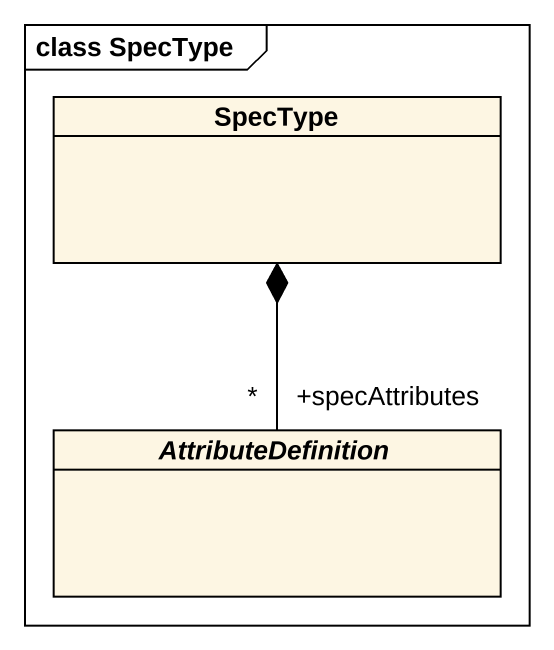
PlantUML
@startuml
mainframe class SpecType
hide circle
hide empty members
class SpecType
abstract class AttributeDefinition
AttributeDefinition "+specAttributes\n*" -up-* SpecType
@enduml
